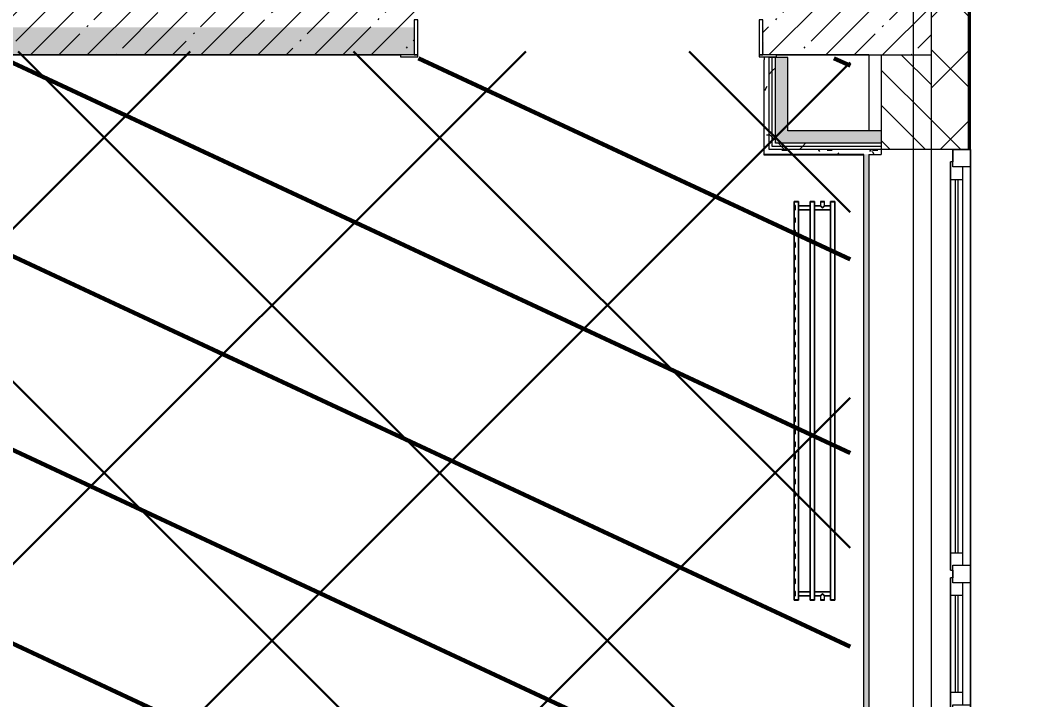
# Model space of a CAD drawing. Header units: millimetres. Extents: x -164500 to 426394, y -23753 to 102118.
# Drawn here: x 270194 to 274209, y 7792 to 10519 of the extents above; entities that cross this region are included whole.
import ezdxf
from ezdxf import colors
from ezdxf.entities.mleader import LeaderData, LeaderLine
from ezdxf.math import Vec2, Vec3

# ---------------------------------------------------------------- set-up
doc = ezdxf.new("R2010")
doc.units = ezdxf.units.MM
doc.linetypes.add('Осевая', pattern=[6350, 1270, -952.5, 3175, -952.5])
for name, color, linetype, lineweight in [('0) шлифовка', 5, 'Continuous', 60), ('5.2) Л-1 Линолеум', 100, 'Continuous', 30), ('9.1) Рулон', 30, 'Continuous', 30), ('A-FLOR', 7, 'Continuous', 9), ('A-GLAZ', 7, 'Continuous', 9), ('A-GLAZ-1', 7, 'Continuous', 5), ('A-WALL', 7, 'Continuous', 5), ('I-WALL', 7, 'Continuous', 5), ('Оси', 7, 'Continuous', 9), ('Оси-2', 7, 'Осевая', 9)]:
    doc.layers.add(name, color=color, linetype=linetype, lineweight=lineweight)
for name, color, linetype in [('2) защита вин плитк', 6, 'Continuous'), ('3.1) Наливной пол', 3, 'Continuous'), ('3.2.3) Нал-ой пол 4 вып', 3, 'Continuous')]:
    doc.layers.add(name, color=color, linetype=linetype)
doc.layers.add('A-AREA-PATT-2', color=7, linetype='Continuous', lineweight=5, true_color=0xcde0ef, transparency=1)
for name, color, linetype, lineweight, true_color in [('A-DOOR-FRAM-1', 7, 'Continuous', 5, 0xc0c0c0), ('A-WALL-1', 9, 'Continuous', 5, 0x808080), ('A-WALL-FNSH-1', 9, 'Continuous', 5, 0x808080), ('M-EQPM-1', 7, 'Continuous', 9, 0xb2b2b2)]:
    doc.layers.add(name, color=color, linetype=linetype, lineweight=lineweight, true_color=true_color)
doc.styles.add('СПДС', font='ГОСТ тип А.ttf', dxfattribs={"width": 0.9})
pattern_1 = [(0, (148772.123, -0.94), (243.84, 60.96), [20.117, -162.763, 20.117, -162.763, -975.36]), (0, (148772.123, -0.94), (243.84, 60.96), [-365.76, 20.117, -345.643, 20.117, -162.763, -426.72]), (0, (148772.123, -0.94), (243.84, 60.96), [-914.4, 20.117, -101.803, 20.117, -284.683]), (120, (148863.563, 29.54), (-174.71291, 180.691634), [20.117, -162.763, 20.117, -162.763, -975.36]), (120, (148863.563, 29.54), (-174.71291, 180.691634), [-365.76, 20.117, -345.643, 20.117, -162.763, -426.72]), (120, (148863.563, 29.54), (-174.71291, 180.691634), [-914.4, 20.117, -101.803, 20.117, -284.683]), (240, (148894.043, 151.46), (-69.12709, -241.651634), [20.117, -162.763, 20.117, -162.763, -975.36]), (240, (148894.043, 151.46), (-69.12709, -241.651634), [-365.76, 20.117, -345.643, 20.117, -162.763, -426.72]), (240, (148894.043, 151.46), (-69.12709, -241.651634), [-914.4, 20.117, -101.803, 20.117, -284.683])]
pattern_2 = [(45, (148772.12, -0.94), (-212.132, 212.132), []), (135, (148772.12, -0.94), (-212.132, -212.132), [])]
pattern_3 = [(45, (149298.1, 20823.3), (-1347.038, 1347.038), [])]

# ---------------------------------------------------------------- blocks, each defined once
blk = doc.blocks.new('radiator_prado_classic_z_tip_30_po exemplyaru - Classic Z Тип 30-300-V476-Объем проектирования 2 этажа')
at = {"layer": 'M-EQPM-1'}
for p, q in [((0, 228), (0, 210)), ((1600, 228), (0, 228)), ((0, 210), (0, 228)), ((0, 228), (12.5, 228)), ((0, 210), (1600, 210)), ((17.8, 210), (0, 210)), ((12.5, 228), (37.5, 228)), ((37.5, 228), (12.5, 228)), ((12.5, 228), (37.5, 228)), ((12.5, 228), (17.5, 223)), ((12.5, 228), (17.5, 223)), ((32.5, 223), (17.5, 223)), ((17.5, 223), (32.5, 223)), ((17.5, 210), (17.5, 164)), ((17.5, 210), (17.5, 164)), ((17.8, 210), (17.5, 210)), ((17.5, 210), (17.8, 210)), ((17.8, 210), (17.5, 210)), ((17.5, 210), (32.5, 210)), ((19.7, 210), (17.8, 210)), ((17.8, 210), (32.2, 210)), ((32.2, 210), (17.8, 210)), ((32.2, 210), (19.7, 210)), ((32.5, 210), (32.2, 210)), ((32.2, 210), (32.5, 210)), ((32.5, 210), (32.2, 210)), ((1567.8, 210), (32.2, 210)), ((32.5, 223), (37.5, 228)), ((37.5, 228), (32.5, 223)), ((32.5, 164), (32.5, 210)), ((32.5, 164), (32.5, 210)), ((37.5, 228), (62.5, 228)), ((62.5, 228), (87.5, 228)), ((87.5, 228), (62.5, 228)), ((62.5, 228), (87.5, 228)), ((62.5, 228), (67.5, 223)), ((62.5, 228), (67.5, 223)), ((82.5, 223), (67.5, 223)), ((67.5, 223), (82.5, 223)), ((82.5, 223), (87.5, 228)), ((87.5, 228), (82.5, 223)), ((87.5, 228), (112.5, 228)), ((112.5, 228), (137.5, 228)), ((137.5, 228), (112.5, 228)), ((112.5, 228), (137.5, 228)), ((112.5, 228), (117.5, 223)), ((112.5, 228), (117.5, 223)), ((132.5, 223), (117.5, 223)), ((117.5, 223), (132.5, 223)), ((132.5, 223), (137.5, 228)), ((137.5, 228), (132.5, 223)), ((137.5, 228), (162.5, 228)), ((162.5, 228), (187.5, 228)), ((187.5, 228), (162.5, 228)), ((162.5, 228), (187.5, 228)), ((162.5, 228), (167.5, 223)), ((162.5, 228), (167.5, 223)), ((182.5, 223), (167.5, 223)), ((167.5, 223), (182.5, 223)), ((182.5, 223), (187.5, 228)), ((187.5, 228), (182.5, 223)), ((187.5, 228), (212.5, 228)), ((212.5, 228), (237.5, 228)), ((237.5, 228), (212.5, 228)), ((212.5, 228), (237.5, 228)), ((212.5, 228), (217.5, 223)), ((212.5, 228), (217.5, 223)), ((232.5, 223), (217.5, 223)), ((217.5, 223), (232.5, 223)), ((232.5, 223), (237.5, 228)), ((237.5, 228), (232.5, 223)), ((237.5, 228), (262.5, 228)), ((262.5, 228), (287.5, 228)), ((287.5, 228), (262.5, 228)), ((262.5, 228), (287.5, 228)), ((262.5, 228), (267.5, 223)), ((262.5, 228), (267.5, 223)), ((282.5, 223), (267.5, 223)), ((267.5, 223), (282.5, 223)), ((282.5, 223), (287.5, 228)), ((287.5, 228), (282.5, 223)), ((287.5, 228), (312.5, 228)), ((312.5, 228), (337.5, 228)), ((337.5, 228), (312.5, 228)), ((312.5, 228), (337.5, 228)), ((312.5, 228), (317.5, 223)), ((312.5, 228), (317.5, 223)), ((332.5, 223), (317.5, 223)), ((317.5, 223), (332.5, 223)), ((332.5, 223), (337.5, 228)), ((337.5, 228), (332.5, 223)), ((337.5, 228), (362.5, 228)), ((362.5, 228), (387.5, 228)), ((387.5, 228), (362.5, 228)), ((362.5, 228), (387.5, 228)), ((362.5, 228), (367.5, 223)), ((362.5, 228), (367.5, 223)), ((382.5, 223), (367.5, 223)), ((367.5, 223), (382.5, 223)), ((382.5, 223), (387.5, 228)), ((387.5, 228), (382.5, 223)), ((387.5, 228), (412.5, 228)), ((412.5, 228), (437.5, 228)), ((437.5, 228), (412.5, 228)), ((412.5, 228), (437.5, 228)), ((412.5, 228), (417.5, 223)), ((412.5, 228), (417.5, 223)), ((432.5, 223), (417.5, 223)), ((417.5, 223), (432.5, 223)), ((432.5, 223), (437.5, 228)), ((437.5, 228), (432.5, 223)), ((437.5, 228), (462.5, 228)), ((462.5, 228), (487.5, 228)), ((487.5, 228), (462.5, 228)), ((462.5, 228), (487.5, 228)), ((462.5, 228), (467.5, 223)), ((462.5, 228), (467.5, 223)), ((482.5, 223), (467.5, 223)), ((467.5, 223), (482.5, 223)), ((482.5, 223), (487.5, 228)), ((487.5, 228), (482.5, 223)), ((487.5, 228), (512.5, 228)), ((512.5, 228), (537.5, 228)), ((537.5, 228), (512.5, 228)), ((512.5, 228), (537.5, 228)), ((512.5, 228), (517.5, 223)), ((512.5, 228), (517.5, 223)), ((532.5, 223), (517.5, 223)), ((517.5, 223), (532.5, 223)), ((532.5, 223), (537.5, 228)), ((537.5, 228), (532.5, 223)), ((537.5, 228), (562.5, 228)), ((562.5, 228), (587.5, 228)), ((587.5, 228), (562.5, 228)), ((562.5, 228), (587.5, 228)), ((562.5, 228), (567.5, 223)), ((562.5, 228), (567.5, 223)), ((582.5, 223), (567.5, 223)), ((567.5, 223), (582.5, 223)), ((582.5, 223), (587.5, 228)), ((587.5, 228), (582.5, 223)), ((587.5, 228), (612.5, 228)), ((612.5, 228), (637.5, 228)), ((637.5, 228), (612.5, 228)), ((612.5, 228), (637.5, 228)), ((612.5, 228), (617.5, 223)), ((612.5, 228), (617.5, 223)), ((632.5, 223), (617.5, 223)), ((617.5, 223), (632.5, 223)), ((632.5, 223), (637.5, 228)), ((637.5, 228), (632.5, 223)), ((637.5, 228), (662.5, 228)), ((662.5, 228), (687.5, 228)), ((687.5, 228), (662.5, 228)), ((662.5, 228), (687.5, 228)), ((662.5, 228), (667.5, 223)), ((662.5, 228), (667.5, 223)), ((682.5, 223), (667.5, 223)), ((667.5, 223), (682.5, 223)), ((682.5, 223), (687.5, 228)), ((687.5, 228), (682.5, 223)), ((687.5, 228), (712.5, 228)), ((712.5, 228), (737.5, 228)), ((737.5, 228), (712.5, 228)), ((712.5, 228), (737.5, 228)), ((712.5, 228), (717.5, 223)), ((712.5, 228), (717.5, 223)), ((732.5, 223), (717.5, 223)), ((717.5, 223), (732.5, 223)), ((732.5, 223), (737.5, 228)), ((737.5, 228), (732.5, 223)), ((737.5, 228), (762.5, 228)), ((762.5, 228), (787.5, 228)), ((787.5, 228), (762.5, 228)), ((762.5, 228), (787.5, 228)), ((762.5, 228), (767.5, 223)), ((762.5, 228), (767.5, 223)), ((782.5, 223), (767.5, 223)), ((767.5, 223), (782.5, 223)), ((782.5, 223), (787.5, 228)), ((787.5, 228), (782.5, 223)), ((787.5, 228), (812.5, 228)), ((812.5, 228), (837.5, 228)), ((837.5, 228), (812.5, 228)), ((812.5, 228), (837.5, 228)), ((812.5, 228), (817.5, 223)), ((812.5, 228), (817.5, 223)), ((832.5, 223), (817.5, 223)), ((817.5, 223), (832.5, 223)), ((832.5, 223), (837.5, 228)), ((837.5, 228), (832.5, 223)), ((837.5, 228), (862.5, 228)), ((862.5, 228), (887.5, 228)), ((887.5, 228), (862.5, 228)), ((862.5, 228), (887.5, 228)), ((862.5, 228), (867.5, 223)), ((862.5, 228), (867.5, 223)), ((882.5, 223), (867.5, 223)), ((867.5, 223), (882.5, 223)), ((882.5, 223), (887.5, 228)), ((887.5, 228), (882.5, 223)), ((887.5, 228), (912.5, 228)), ((912.5, 228), (937.5, 228)), ((937.5, 228), (912.5, 228)), ((912.5, 228), (937.5, 228)), ((912.5, 228), (917.5, 223)), ((912.5, 228), (917.5, 223)), ((932.5, 223), (917.5, 223)), ((917.5, 223), (932.5, 223)), ((932.5, 223), (937.5, 228)), ((937.5, 228), (932.5, 223)), ((937.5, 228), (962.5, 228)), ((962.5, 228), (987.5, 228)), ((987.5, 228), (962.5, 228)), ((962.5, 228), (987.5, 228)), ((962.5, 228), (967.5, 223)), ((962.5, 228), (967.5, 223)), ((982.5, 223), (967.5, 223)), ((967.5, 223), (982.5, 223)), ((982.5, 223), (987.5, 228)), ((987.5, 228), (982.5, 223)), ((987.5, 228), (1012.5, 228)), ((1012.5, 228), (1037.5, 228)), ((1037.5, 228), (1012.5, 228)), ((1012.5, 228), (1037.5, 228)), ((1012.5, 228), (1017.5, 223)), ((1012.5, 228), (1017.5, 223)), ((1032.5, 223), (1017.5, 223)), ((1017.5, 223), (1032.5, 223)), ((1032.5, 223), (1037.5, 228)), ((1037.5, 228), (1032.5, 223)), ((1037.5, 228), (1062.5, 228)), ((1062.5, 228), (1087.5, 228)), ((1087.5, 228), (1062.5, 228)), ((1062.5, 228), (1087.5, 228)), ((1062.5, 228), (1067.5, 223)), ((1062.5, 228), (1067.5, 223)), ((1082.5, 223), (1067.5, 223)), ((1067.5, 223), (1082.5, 223)), ((1082.5, 223), (1087.5, 228)), ((1087.5, 228), (1082.5, 223)), ((1087.5, 228), (1112.5, 228)), ((1112.5, 228), (1137.5, 228)), ((1137.5, 228), (1112.5, 228)), ((1112.5, 228), (1137.5, 228)), ((1112.5, 228), (1117.5, 223)), ((1112.5, 228), (1117.5, 223)), ((1132.5, 223), (1117.5, 223)), ((1117.5, 223), (1132.5, 223)), ((1132.5, 223), (1137.5, 228)), ((1137.5, 228), (1132.5, 223)), ((1137.5, 228), (1162.5, 228)), ((1162.5, 228), (1187.5, 228)), ((1187.5, 228), (1162.5, 228)), ((1162.5, 228), (1187.5, 228)), ((1162.5, 228), (1167.5, 223)), ((1162.5, 228), (1167.5, 223)), ((1182.5, 223), (1167.5, 223)), ((1167.5, 223), (1182.5, 223)), ((1182.5, 223), (1187.5, 228)), ((1187.5, 228), (1182.5, 223)), ((1187.5, 228), (1212.5, 228)), ((1212.5, 228), (1237.5, 228)), ((1237.5, 228), (1212.5, 228)), ((1212.5, 228), (1237.5, 228)), ((1212.5, 228), (1217.5, 223)), ((1212.5, 228), (1217.5, 223)), ((1232.5, 223), (1217.5, 223)), ((1217.5, 223), (1232.5, 223)), ((1232.5, 223), (1237.5, 228)), ((1237.5, 228), (1232.5, 223)), ((1237.5, 228), (1262.5, 228)), ((1262.5, 228), (1287.5, 228)), ((1287.5, 228), (1262.5, 228)), ((1262.5, 228), (1287.5, 228)), ((1262.5, 228), (1267.5, 223)), ((1262.5, 228), (1267.5, 223)), ((1282.5, 223), (1267.5, 223)), ((1267.5, 223), (1282.5, 223)), ((1282.5, 223), (1287.5, 228)), ((1287.5, 228), (1282.5, 223)), ((1287.5, 228), (1312.5, 228)), ((1312.5, 228), (1337.5, 228)), ((1337.5, 228), (1312.5, 228)), ((1312.5, 228), (1337.5, 228)), ((1312.5, 228), (1317.5, 223)), ((1312.5, 228), (1317.5, 223)), ((1332.5, 223), (1317.5, 223)), ((1317.5, 223), (1332.5, 223)), ((1332.5, 223), (1337.5, 228)), ((1337.5, 228), (1332.5, 223)), ((1337.5, 228), (1362.5, 228)), ((1362.5, 228), (1387.5, 228)), ((1387.5, 228), (1362.5, 228)), ((1362.5, 228), (1387.5, 228)), ((1362.5, 228), (1367.5, 223)), ((1362.5, 228), (1367.5, 223)), ((1382.5, 223), (1367.5, 223)), ((1367.5, 223), (1382.5, 223)), ((1382.5, 223), (1387.5, 228)), ((1387.5, 228), (1382.5, 223)), ((1387.5, 228), (1412.5, 228)), ((1412.5, 228), (1437.5, 228)), ((1437.5, 228), (1412.5, 228)), ((1412.5, 228), (1437.5, 228)), ((1412.5, 228), (1417.5, 223)), ((1412.5, 228), (1417.5, 223)), ((1432.5, 223), (1417.5, 223)), ((1417.5, 223), (1432.5, 223)), ((1432.5, 223), (1437.5, 228)), ((1437.5, 228), (1432.5, 223)), ((1437.5, 228), (1462.5, 228)), ((1462.5, 228), (1487.5, 228)), ((1487.5, 228), (1462.5, 228)), ((1462.5, 228), (1487.5, 228)), ((1462.5, 228), (1467.5, 223)), ((1462.5, 228), (1467.5, 223)), ((1482.5, 223), (1467.5, 223)), ((1467.5, 223), (1482.5, 223)), ((1482.5, 223), (1487.5, 228)), ((1487.5, 228), (1482.5, 223)), ((1487.5, 228), (1512.5, 228)), ((1512.5, 228), (1537.5, 228)), ((1537.5, 228), (1512.5, 228)), ((1512.5, 228), (1537.5, 228)), ((1512.5, 228), (1517.5, 223)), ((1512.5, 228), (1517.5, 223)), ((1532.5, 223), (1517.5, 223)), ((1517.5, 223), (1532.5, 223)), ((1532.5, 223), (1537.5, 228)), ((1537.5, 228), (1532.5, 223)), ((1537.5, 228), (1562.5, 228)), ((1562.5, 228), (1587.5, 228)), ((1587.5, 228), (1562.5, 228)), ((1562.5, 228), (1587.5, 228)), ((1562.5, 228), (1567.5, 223)), ((1562.5, 228), (1567.5, 223)), ((1582.5, 223), (1567.5, 223)), ((1567.5, 223), (1582.5, 223)), ((1567.5, 210), (1567.5, 164)), ((1567.5, 210), (1567.5, 164)), ((1567.8, 210), (1567.5, 210)), ((1567.5, 210), (1582.5, 210)), ((1567.8, 210), (1567.5, 210)), ((1567.5, 210), (1567.8, 210)), ((1582.2, 210), (1567.8, 210)), ((1582.2, 210), (1567.8, 210)), ((1567.8, 210), (1582.2, 210)), ((1582.5, 210), (1582.2, 210)), ((1582.5, 210), (1582.2, 210)), ((1582.2, 210), (1582.5, 210)), ((1600, 210), (1582.2, 210)), ((1582.5, 223), (1587.5, 228)), ((1587.5, 228), (1582.5, 223)), ((1582.5, 164), (1582.5, 210)), ((1582.5, 164), (1582.5, 210)), ((1587.5, 228), (1600, 228)), ((1600, 210), (1600, 228)), ((1600, 228), (1600, 210)), ((1600, 164), (0, 164)), ((0, 164), (0, 146)), ((0, 146), (0, 164)), ((0, 164), (17.8, 164)), ((17.8, 164), (17.5, 164)), ((17.5, 164), (17.8, 164)), ((17.8, 164), (17.5, 164)), ((17.5, 164), (32.5, 164)), ((18.5, 164), (17.8, 164)), ((17.8, 164), (32.2, 164)), ((32.2, 164), (17.8, 164)), ((21.2, 164), (18.5, 164)), ((32.2, 164), (21.2, 164)), ((32.5, 164), (32.2, 164)), ((32.2, 164), (32.5, 164)), ((32.5, 164), (32.2, 164)), ((32.2, 164), (1567.8, 164)), ((1567.8, 164), (1567.5, 164)), ((1567.5, 164), (1582.5, 164)), ((1567.8, 164), (1567.5, 164)), ((1567.5, 164), (1567.8, 164)), ((1582.2, 164), (1567.8, 164)), ((1582.2, 164), (1567.8, 164)), ((1567.8, 164), (1568.5, 164)), ((1568.5, 164), (1569.7, 164)), ((1569.7, 164), (1571.2, 164)), ((1571.2, 164), (1573.1, 164)), ((1573.1, 164), (1575, 164)), ((1575, 164), (1576.9, 164)), ((1576.9, 164), (1578.7, 164)), ((1578.7, 164), (1580.3, 164)), ((1580.3, 164), (1582.2, 164)), ((1582.5, 164), (1582.2, 164)), ((1582.5, 164), (1582.2, 164)), ((1582.2, 164), (1582.5, 164)), ((1582.2, 164), (1600, 164)), ((1600, 146), (1600, 164)), ((1600, 164), (1600, 146)), ((0, 146), (1600, 146)), ((18.5, 146), (0, 146)), ((17.5, 121.5), (0, 121.5)), ((17.5, 121.5), (0, 121.5)), ((0, 121.5), (0, 120.5)), ((0, 106.5), (0, 121.5)), ((0, 120.5), (0, 107.5)), ((0, 120.5), (0, 119.3)), ((0, 114), (0, 120.5)), ((0, 120.5), (0, 120.5)), ((17.5, 146), (17.5, 121.5)), ((17.5, 146), (17.5, 121.5)), ((17.5, 146), (18.5, 146)), ((18.5, 146), (17.5, 146)), ((17.5, 146), (18.5, 146)), ((32.5, 146), (17.5, 146)), ((18.5, 146), (32.2, 146)), ((32.2, 146), (18.5, 146)), ((18.5, 146), (32.2, 146)), ((32.2, 146), (32.5, 146)), ((32.5, 146), (32.2, 146)), ((32.2, 146), (32.5, 146)), ((1567.8, 146), (32.2, 146)), ((32.5, 82), (32.5, 146)), ((32.5, 82), (32.5, 146)), ((1567.5, 146), (1567.5, 82)), ((1567.5, 146), (1567.5, 82)), ((1567.5, 146), (1567.8, 146)), ((1582.5, 146), (1567.5, 146)), ((1567.5, 146), (1567.8, 146)), ((1567.8, 146), (1567.5, 146)), ((1567.8, 146), (1581.5, 146)), ((1567.8, 146), (1568.5, 146)), ((1568.5, 146), (1567.8, 146)), ((1568.5, 146), (1573.1, 146)), ((1569.7, 146), (1568.5, 146)), ((1571.2, 146), (1569.7, 146)), ((1573.1, 146), (1571.2, 146)), ((1573.1, 146), (1578.7, 146)), ((1575, 146), (1573.1, 146)), ((1576.9, 146), (1575, 146)), ((1578.7, 146), (1576.9, 146)), ((1578.7, 146), (1581.5, 146)), ((1580.3, 146), (1578.7, 146)), ((1581.5, 146), (1580.3, 146)), ((1581.5, 146), (1582.5, 146)), ((1581.5, 146), (1582.5, 146)), ((1582.5, 146), (1581.5, 146)), ((1600, 146), (1581.5, 146)), ((1582.5, 121.5), (1582.5, 146)), ((1582.5, 121.5), (1582.5, 146)), ((1600, 121.5), (1582.5, 121.5)), ((1600, 121.5), (1582.5, 121.5)), ((1600, 121.5), (1600, 106.5)), ((1600, 120.5), (1600, 121.5)), ((1600, 121.5), (1600, 120.5)), ((1600, 120.5), (1600, 121.5)), ((1600, 107.5), (1600, 120.5)), ((1600, 120.5), (1600, 107.5)), ((1600, 107.5), (1600, 120.5)), ((0, 119.3), (0, 117.8)), ((0, 117.8), (0, 114)), ((0, 114), (0, 112.1)), ((0, 107.5), (0, 114)), ((0, 112.1), (0, 110.3)), ((0, 110.3), (0, 108.7)), ((0, 108.7), (0, 107.5)), ((0, 107.5), (0, 106.5)), ((0, 107.5), (0, 107.5)), ((0, 106.5), (17.5, 106.5)), ((0, 106.5), (17.5, 106.5)), ((1600, 82), (0, 82)), ((0, 82), (0, 64)), ((0, 64), (0, 82)), ((0, 82), (18.5, 82)), ((17.5, 106.5), (17.5, 82)), ((17.5, 106.5), (17.5, 82)), ((18.5, 82), (17.5, 82)), ((17.5, 82), (18.5, 82)), ((18.5, 82), (17.5, 82)), ((17.5, 82), (32.5, 82)), ((32.2, 82), (18.5, 82)), ((18.5, 82), (32.2, 82)), ((32.2, 82), (18.5, 82)), ((32.5, 82), (32.2, 82)), ((32.2, 82), (32.5, 82)), ((32.5, 82), (32.2, 82)), ((32.2, 82), (1567.8, 82)), ((1567.8, 82), (1567.5, 82)), ((1567.5, 82), (1582.5, 82)), ((1567.8, 82), (1567.5, 82)), ((1567.5, 82), (1567.8, 82)), ((1581.5, 82), (1567.8, 82)), ((1568.5, 82), (1567.8, 82)), ((1567.8, 82), (1568.5, 82)), ((1581.5, 82), (1568.5, 82)), ((1568.5, 82), (1569.7, 82)), ((1569.7, 82), (1571.2, 82)), ((1571.2, 82), (1573.1, 82)), ((1573.1, 82), (1575, 82)), ((1575, 82), (1576.9, 82)), ((1576.9, 82), (1578.7, 82)), ((1578.7, 82), (1580.3, 82)), ((1580.3, 82), (1581.5, 82)), ((1582.5, 82), (1581.5, 82)), ((1582.5, 82), (1581.5, 82)), ((1581.5, 82), (1582.5, 82)), ((1581.5, 82), (1600, 82)), ((1582.5, 82), (1582.5, 106.5)), ((1582.5, 106.5), (1600, 106.5)), ((1582.5, 82), (1582.5, 106.5)), ((1582.5, 106.5), (1600, 106.5)), ((1600, 106.5), (1600, 107.5)), ((1600, 107.5), (1600, 106.5)), ((1600, 106.5), (1600, 107.5)), ((1600, 64), (1600, 82)), ((1600, 82), (1600, 64)), ((1600, 64), (0, 64)), ((0, 64), (1600, 64))]:
    blk.add_line(p, q, dxfattribs=at)
for points, knots in [([(18.5, 120.5), (18.4, 120.6), (18.3, 120.7), (18.1, 120.9), (17.9, 121.1), (17.8, 121.2), (17.7, 121.3), (17.5, 121.5), (17.5, 121.5), (17.5, 121.5)], [0.7142857, 0.7142857, 0.7142857, 0.7142857, 0.75, 0.7857143, 0.8214286, 0.8571429, 0.8928571, 0.9285714, 1, 1, 1, 1]), ([(17.5, 121.5), (17.5, 121.5), (17.5, 121.5), (17.7, 121.3), (17.8, 121.2), (17.9, 121.1), (18.1, 120.9), (18.3, 120.7), (18.4, 120.6), (18.5, 120.5)], [0, 0, 0, 0, 0.0714286, 0.1071429, 0.1428571, 0.1785714, 0.2142857, 0.25, 0.2857143, 0.2857143, 0.2857143, 0.2857143]), ([(17.5, 121.5), (17.5, 121.5), (17.5, 121.5), (17.7, 121.3), (17.8, 121.2), (17.9, 121.1), (18.1, 120.9), (18.3, 120.7), (18.4, 120.6), (18.5, 120.5)], [0, 0, 0, 0, 0.0714286, 0.1071429, 0.1428571, 0.1785714, 0.2142857, 0.25, 0.2857143, 0.2857143, 0.2857143, 0.2857143]), ([(25, 114), (24.5, 114.5), (23.6, 115.4), (22.4, 116.6), (21.6, 117.4), (21.1, 117.9), (20.8, 118.2), (20.5, 118.5), (20.2, 118.8), (19.8, 119.1), (19.6, 119.4), (19.3, 119.7), (19, 120), (18.7, 120.3), (18.5, 120.5), (18.3, 120.7), (18.1, 120.9), (17.9, 121.1), (17.8, 121.2), (17.7, 121.3), (17.5, 121.5), (17.5, 121.5), (17.5, 121.5)], [0, 0, 0, 0, 0.142857, 0.285714, 0.357143, 0.392857, 0.428571, 0.464286, 0.5, 0.535714, 0.571429, 0.607143, 0.642857, 0.678571, 0.714286, 0.75, 0.785714, 0.821429, 0.857143, 0.892857, 0.928571, 1, 1, 1, 1]), ([(1575, 114), (1575.5, 114.5), (1576.4, 115.4), (1577.6, 116.6), (1578.4, 117.4), (1578.9, 117.9), (1579.2, 118.2), (1579.5, 118.5), (1579.8, 118.8), (1580.1, 119.2), (1580.4, 119.4), (1580.7, 119.7), (1581, 120), (1581.3, 120.3), (1581.5, 120.5), (1581.7, 120.7), (1581.9, 120.9), (1582.1, 121.1), (1582.2, 121.2), (1582.3, 121.3), (1582.5, 121.5), (1582.5, 121.5), (1582.5, 121.5)], [0, 0, 0, 0, 0.142857, 0.285714, 0.357143, 0.392857, 0.428571, 0.464286, 0.5, 0.535714, 0.571429, 0.607143, 0.642857, 0.678571, 0.714286, 0.75, 0.785714, 0.821429, 0.857143, 0.892857, 0.928571, 1, 1, 1, 1]), ([(1582.5, 121.5), (1582.5, 121.5), (1582.5, 121.5), (1582.3, 121.3), (1582.2, 121.2), (1582.1, 121.1), (1581.9, 120.9), (1581.7, 120.7), (1581.6, 120.6), (1581.5, 120.5)], [0, 0, 0, 0, 0.0714286, 0.1071429, 0.1428571, 0.1785714, 0.2142857, 0.25, 0.2857143, 0.2857143, 0.2857143, 0.2857143]), ([(1582.5, 121.5), (1582.5, 121.5), (1582.5, 121.5), (1582.3, 121.3), (1582.2, 121.2), (1582.1, 121.1), (1581.9, 120.9), (1581.7, 120.7), (1581.6, 120.6), (1581.5, 120.5)], [0, 0, 0, 0, 0.0714286, 0.1071429, 0.1428571, 0.1785714, 0.2142857, 0.25, 0.2857143, 0.2857143, 0.2857143, 0.2857143]), ([(1581.5, 120.5), (1581.6, 120.6), (1581.7, 120.7), (1581.9, 120.9), (1582.1, 121.1), (1582.2, 121.2), (1582.3, 121.3), (1582.5, 121.5), (1582.5, 121.5), (1582.5, 121.5)], [0.7142857, 0.7142857, 0.7142857, 0.7142857, 0.75, 0.7857143, 0.8214286, 0.8571429, 0.8928571, 0.9285714, 1, 1, 1, 1]), ([(17.5, 106.5), (17.5, 106.5), (17.5, 106.5), (17.7, 106.7), (17.8, 106.8), (17.9, 106.9), (18.1, 107.1), (18.3, 107.3), (18.5, 107.5), (18.7, 107.7), (19, 108), (19.3, 108.3), (19.6, 108.6), (19.8, 108.9), (20.3, 109.3), (20.7, 109.7), (21.1, 110.1), (21.6, 110.6), (22.4, 111.4), (23.6, 112.6), (24.5, 113.5), (25, 114)], [0, 0, 0, 0, 0.071429, 0.107143, 0.142857, 0.178571, 0.214286, 0.25, 0.285714, 0.321429, 0.357143, 0.392857, 0.428571, 0.464286, 0.5, 0.571429, 0.607143, 0.642857, 0.714286, 0.857143, 1, 1, 1, 1]), ([(17.5, 106.5), (17.5, 106.5), (17.5, 106.5), (17.7, 106.7), (17.8, 106.8), (17.9, 106.9), (18.1, 107.1), (18.3, 107.3), (18.4, 107.4), (18.5, 107.5)], [0, 0, 0, 0, 0.0714286, 0.1071429, 0.1428571, 0.1785714, 0.2142857, 0.25, 0.2857143, 0.2857143, 0.2857143, 0.2857143]), ([(18.5, 107.5), (18.4, 107.4), (18.3, 107.3), (18.1, 107.1), (17.9, 106.9), (17.8, 106.8), (17.7, 106.7), (17.5, 106.5), (17.5, 106.5), (17.5, 106.5)], [0.7142857, 0.7142857, 0.7142857, 0.7142857, 0.75, 0.7857143, 0.8214286, 0.8571429, 0.8928571, 0.9285714, 1, 1, 1, 1]), ([(18.5, 107.5), (18.4, 107.4), (18.3, 107.3), (18.1, 107.1), (17.9, 106.9), (17.8, 106.8), (17.7, 106.7), (17.5, 106.5), (17.5, 106.5), (17.5, 106.5)], [0.7142857, 0.7142857, 0.7142857, 0.7142857, 0.75, 0.7857143, 0.8214286, 0.8571429, 0.8928571, 0.9285714, 1, 1, 1, 1]), ([(22.1, 116.9), (21.9, 117.1), (21.6, 117.4), (21.1, 117.9), (20.8, 118.2), (20.5, 118.5), (20.2, 118.8), (19.9, 119.2), (19.7, 119.3), (19.6, 119.4)], [0.2857143, 0.2857143, 0.2857143, 0.2857143, 0.3571429, 0.3928571, 0.4285714, 0.4642857, 0.5, 0.5357143, 0.5714286, 0.5714286, 0.5714286, 0.5714286]), ([(19.6, 119.4), (19.7, 119.3), (19.9, 119.2), (20.3, 118.7), (20.7, 118.3), (21.1, 117.9), (21.6, 117.4), (21.9, 117.1), (22.1, 116.9)], [0.4285714, 0.4285714, 0.4285714, 0.4285714, 0.4642857, 0.5, 0.5714286, 0.6071429, 0.6428571, 0.7142857, 0.7142857, 0.7142857, 0.7142857]), ([(19.6, 119.4), (19.7, 119.3), (19.8, 119.1), (20.3, 118.7), (20.7, 118.3), (21.1, 117.9), (21.6, 117.4), (21.9, 117.1), (22.1, 116.9)], [0.4285714, 0.4285714, 0.4285714, 0.4285714, 0.4642857, 0.5, 0.5714286, 0.6071429, 0.6428571, 0.7142857, 0.7142857, 0.7142857, 0.7142857]), ([(19.6, 108.6), (19.7, 108.7), (19.9, 108.8), (20.3, 109.3), (20.7, 109.7), (21.1, 110.1), (21.6, 110.6), (21.9, 110.9), (22.1, 111.1)], [0.4285714, 0.4285714, 0.4285714, 0.4285714, 0.4642857, 0.5, 0.5714286, 0.6071429, 0.6428571, 0.7142857, 0.7142857, 0.7142857, 0.7142857]), ([(22.1, 111.1), (21.9, 110.9), (21.6, 110.6), (21.1, 110.1), (20.8, 109.8), (20.5, 109.5), (20.2, 109.2), (19.9, 108.8), (19.7, 108.7), (19.6, 108.6)], [0.2857143, 0.2857143, 0.2857143, 0.2857143, 0.3571429, 0.3928571, 0.4285714, 0.4642857, 0.5, 0.5357143, 0.5714286, 0.5714286, 0.5714286, 0.5714286]), ([(22.1, 111.1), (21.9, 110.9), (21.6, 110.6), (21.1, 110.1), (20.8, 109.8), (20.5, 109.5), (20.2, 109.2), (19.8, 108.9), (19.7, 108.7), (19.6, 108.6)], [0.2857143, 0.2857143, 0.2857143, 0.2857143, 0.3571429, 0.3928571, 0.4285714, 0.4642857, 0.5, 0.5357143, 0.5714286, 0.5714286, 0.5714286, 0.5714286]), ([(1582.5, 106.5), (1582.5, 106.5), (1582.5, 106.5), (1582.3, 106.7), (1582.2, 106.8), (1582.1, 106.9), (1581.9, 107.1), (1581.7, 107.3), (1581.5, 107.5), (1581.3, 107.7), (1581, 108), (1580.7, 108.3), (1580.4, 108.6), (1580.1, 108.8), (1579.7, 109.3), (1579.3, 109.7), (1578.9, 110.1), (1578.4, 110.6), (1577.6, 111.4), (1576.4, 112.6), (1575.5, 113.5), (1575, 114)], [0, 0, 0, 0, 0.071429, 0.107143, 0.142857, 0.178571, 0.214286, 0.25, 0.285714, 0.321429, 0.357143, 0.392857, 0.428571, 0.464286, 0.5, 0.571429, 0.607143, 0.642857, 0.714286, 0.857143, 1, 1, 1, 1]), ([(1580.4, 119.4), (1580.3, 119.3), (1580.1, 119.2), (1579.7, 118.7), (1579.3, 118.3), (1578.9, 117.9), (1578.4, 117.4), (1578.1, 117.1), (1577.9, 116.9)], [0.4285714, 0.4285714, 0.4285714, 0.4285714, 0.4642857, 0.5, 0.5714286, 0.6071429, 0.6428571, 0.7142857, 0.7142857, 0.7142857, 0.7142857]), ([(1580.4, 119.4), (1580.3, 119.3), (1580.1, 119.2), (1579.7, 118.7), (1579.3, 118.3), (1578.9, 117.9), (1578.4, 117.4), (1578.1, 117.1), (1577.9, 116.9)], [0.4285714, 0.4285714, 0.4285714, 0.4285714, 0.4642857, 0.5, 0.5714286, 0.6071429, 0.6428571, 0.7142857, 0.7142857, 0.7142857, 0.7142857]), ([(1577.9, 116.9), (1578.1, 117.1), (1578.4, 117.4), (1578.9, 117.9), (1579.1, 118.1), (1579.2, 118.2)], [0.2857143, 0.2857143, 0.2857143, 0.2857143, 0.3571429, 0.3928571, 0.4285714, 0.4285714, 0.4285714, 0.4285714]), ([(1577.9, 111.1), (1578.1, 110.9), (1578.4, 110.6), (1578.9, 110.1), (1579.2, 109.8), (1579.5, 109.5), (1579.8, 109.2), (1580.1, 108.8), (1580.3, 108.7), (1580.4, 108.6)], [0.2857143, 0.2857143, 0.2857143, 0.2857143, 0.3571429, 0.3928571, 0.4285714, 0.4642857, 0.5, 0.5357143, 0.5714286, 0.5714286, 0.5714286, 0.5714286]), ([(1577.9, 111.1), (1578.1, 110.9), (1578.4, 110.6), (1578.9, 110.1), (1579.2, 109.8), (1579.5, 109.5), (1579.8, 109.2), (1580.1, 108.8), (1580.3, 108.7), (1580.4, 108.6)], [0.2857143, 0.2857143, 0.2857143, 0.2857143, 0.3571429, 0.3928571, 0.4285714, 0.4642857, 0.5, 0.5357143, 0.5714286, 0.5714286, 0.5714286, 0.5714286]), ([(1579.2, 109.8), (1579.1, 109.9), (1578.9, 110.1), (1578.4, 110.6), (1578.1, 110.9), (1577.9, 111.1)], [0.5714286, 0.5714286, 0.5714286, 0.5714286, 0.6071429, 0.6428571, 0.7142857, 0.7142857, 0.7142857, 0.7142857]), ([(1580.4, 108.6), (1580.3, 108.7), (1580.1, 108.8), (1579.7, 109.3), (1579.4, 109.6), (1579.2, 109.8)], [0.4285714, 0.4285714, 0.4285714, 0.4285714, 0.4642857, 0.5, 0.5714286, 0.5714286, 0.5714286, 0.5714286]), ([(1581.5, 107.5), (1581.6, 107.4), (1581.7, 107.3), (1581.9, 107.1), (1582.1, 106.9), (1582.2, 106.8), (1582.3, 106.7), (1582.5, 106.5), (1582.5, 106.5), (1582.5, 106.5)], [0.7142857, 0.7142857, 0.7142857, 0.7142857, 0.75, 0.7857143, 0.8214286, 0.8571429, 0.8928571, 0.9285714, 1, 1, 1, 1]), ([(1581.5, 107.5), (1581.6, 107.4), (1581.7, 107.3), (1581.9, 107.1), (1582.1, 106.9), (1582.2, 106.8), (1582.3, 106.7), (1582.5, 106.5), (1582.5, 106.5), (1582.5, 106.5)], [0.7142857, 0.7142857, 0.7142857, 0.7142857, 0.75, 0.7857143, 0.8214286, 0.8571429, 0.8928571, 0.9285714, 1, 1, 1, 1]), ([(1582.5, 106.5), (1582.5, 106.5), (1582.5, 106.5), (1582.3, 106.7), (1582.2, 106.8), (1582.1, 106.9), (1581.9, 107.1), (1581.7, 107.3), (1581.6, 107.4), (1581.5, 107.5)], [0, 0, 0, 0, 0.0714286, 0.1071429, 0.1428571, 0.1785714, 0.2142857, 0.25, 0.2857143, 0.2857143, 0.2857143, 0.2857143])]:
    blk.add_open_spline(points, degree=3, knots=knots, dxfattribs=at)
for points in [[(19.6, 119.4), (19.5, 119.5), (19.3, 119.7), (19, 120), (18.7, 120.3), (18.6, 120.4), (18.5, 120.5)], [(18.5, 120.5), (18.6, 120.4), (18.7, 120.3), (19, 120), (19.3, 119.7), (19.5, 119.5), (19.6, 119.4)], [(18.5, 120.5), (18.6, 120.4), (18.7, 120.3), (19, 120), (19.3, 119.7), (19.5, 119.5), (19.6, 119.4)], [(1581.5, 120.5), (1581.4, 120.4), (1581.3, 120.3), (1581, 120), (1580.7, 119.7), (1580.5, 119.5), (1580.4, 119.4)], [(1581.5, 120.5), (1581.4, 120.4), (1581.3, 120.3), (1581, 120), (1580.7, 119.7), (1580.5, 119.5), (1580.4, 119.4)], [(1580.4, 119.4), (1580.5, 119.5), (1580.7, 119.7), (1581, 120), (1581.3, 120.3), (1581.4, 120.4), (1581.5, 120.5)], [(18.5, 107.5), (18.6, 107.6), (18.7, 107.7), (19, 108), (19.3, 108.3), (19.5, 108.5), (19.6, 108.6)], [(19.6, 108.6), (19.5, 108.5), (19.3, 108.3), (19, 108), (18.7, 107.7), (18.6, 107.6), (18.5, 107.5)], [(19.6, 108.6), (19.5, 108.5), (19.3, 108.3), (19, 108), (18.7, 107.7), (18.6, 107.6), (18.5, 107.5)], [(25, 114), (24.5, 114.5), (23.6, 115.4), (22.6, 116.4), (22.1, 116.9)], [(22.1, 116.9), (22.6, 116.4), (23.6, 115.4), (24.5, 114.5), (25, 114)], [(22.1, 116.9), (22.6, 116.4), (23.6, 115.4), (24.5, 114.5), (25, 114)], [(22.1, 111.1), (22.6, 111.6), (23.6, 112.6), (24.5, 113.5), (25, 114)], [(25, 114), (24.5, 113.5), (23.6, 112.6), (22.6, 111.6), (22.1, 111.1)], [(25, 114), (24.5, 113.5), (23.6, 112.6), (22.6, 111.6), (22.1, 111.1)], [(1577.9, 116.9), (1577.4, 116.4), (1576.4, 115.4), (1575.5, 114.5), (1575, 114)], [(1575, 114), (1575.5, 114.5), (1576.4, 115.4), (1577.4, 116.4), (1577.9, 116.9)], [(1576.4, 115.4), (1576, 115), (1575.5, 114.5), (1575, 114)], [(1575, 114), (1575.5, 113.5), (1576.4, 112.6), (1577.4, 111.6), (1577.9, 111.1)], [(1575, 114), (1575.5, 113.5), (1576.4, 112.6), (1577.4, 111.6), (1577.9, 111.1)], [(1577.9, 111.1), (1577.4, 111.6), (1576.4, 112.6), (1575.5, 113.5), (1575, 114)], [(1577.9, 116.9), (1577.4, 116.4), (1576.9, 115.9), (1576.4, 115.4)], [(1579.2, 118.2), (1579.3, 118.3), (1579.5, 118.5), (1579.8, 118.8), (1580.1, 119.2), (1580.3, 119.3), (1580.4, 119.4)], [(1580.4, 108.6), (1580.5, 108.5), (1580.7, 108.3), (1581, 108), (1581.3, 107.7), (1581.4, 107.6), (1581.5, 107.5)], [(1580.4, 108.6), (1580.5, 108.5), (1580.7, 108.3), (1581, 108), (1581.3, 107.7), (1581.4, 107.6), (1581.5, 107.5)], [(1581.5, 107.5), (1581.4, 107.6), (1581.3, 107.7), (1581, 108), (1580.7, 108.3), (1580.5, 108.5), (1580.4, 108.6)]]:
    blk.add_open_spline(points, degree=3, dxfattribs=at)
blk = doc.blocks.new('120_Окно_СКБ_2Ст_Фрамуга сверху - 120_Окно_СКБ_2Ст_2300х2500_h_ ДОО-22877051-Объем проектирования 2 этажа')
at = {"layer": 'A-GLAZ'}
for p, q in [((-1150, 13), (-1150, 83)), ((-1150, 83), (-1080, 83)), ((-1080, 83), (-1080, 13)), ((520, 13), (520, 83)), ((520, 83), (590, 83)), ((590, 83), (590, 13)), ((1080, 13), (1080, 83)), ((1080, 83), (1150, 83)), ((1150, 83), (1150, 13)), ((520, 53), (-1080, 53)), ((-1080, 53), (-1080, 13)), ((-1030, 3), (-1030, 53)), ((470, 3), (470, 53)), ((520, 13), (520, 53)), ((1080, 53), (590, 53)), ((590, 53), (590, 13)), ((640, 3), (640, 53)), ((1030, 3), (1030, 53)), ((1080, 13), (1080, 53)), ((-1080, 13), (-1150, 13)), ((-1080, 13), (-1100, 13)), ((-1100, 13), (-1100, 3)), ((-1100, 3), (540, 3)), ((540, 3), (-1100, 3)), ((590, 13), (520, 13)), ((540, 13), (520, 13)), ((540, 3), (540, 13)), ((590, 13), (570, 13)), ((570, 13), (570, 3)), ((570, 3), (1100, 3)), ((1100, 3), (570, 3)), ((1150, 13), (1080, 13)), ((1100, 13), (1080, 13)), ((1100, 3), (1100, 13))]:
    blk.add_line(p, q, dxfattribs=at)
at = {"layer": 'A-GLAZ-1'}
for p, q in [((1150, 83), (-1150, 83)), ((-1080, 83), (1080, 83)), ((-1150, 13), (-1100, 13)), ((-1030, 33), (470, 33)), ((470, 23), (-1030, 23)), ((540, 13), (570, 13)), ((540, 13), (570, 13)), ((640, 33), (1030, 33)), ((1030, 23), (640, 23)), ((1100, 13), (1150, 13))]:
    blk.add_line(p, q, dxfattribs=at)

msp = doc.modelspace()

# ---------------------------------------------------------------- hatches: boundary and pattern name
at = {"layer": '0) шлифовка', "true_color": 0x2776bb}
h = msp.add_hatch(dxfattribs=at)
h.set_pattern_fill('ANSI31', color=152, scale=222, angle=110)
h.set_pattern_definition([(155, (149298.1, 20823.34), (-297.8825, -638.811), [])])
h.paths.add_polyline_path([(273527.043, 10366.236), (268210.93, 10366.236), (268210.93, 166.958), (273527.043, 166.958)])
at = {"layer": '2) защита вин плитк'}
h = msp.add_hatch(dxfattribs=at)
h.set_pattern_fill('ANSI31', color=256, scale=600)
h.set_pattern_definition(pattern_3)
h.paths.add_polyline_path([(273527.043, 10366.236), (268210.93, 10366.236), (268210.93, 166.958), (273527.043, 166.958)])
h = msp.add_hatch(dxfattribs=at)
h.set_pattern_fill('ANSI31', color=256, scale=600)
h.set_pattern_definition(pattern_3)
h.paths.add_polyline_path([(273527.043, 10366.236), (268210.93, 10366.236), (268210.93, 166.958), (273527.043, 166.958)])
at = {"layer": '3.1) Наливной пол'}
h = msp.add_hatch(dxfattribs=at)
h.set_pattern_fill('ANSI31', color=256, scale=600)
h.set_pattern_definition(pattern_3)
h.paths.add_polyline_path([(273527.043, 10366.236), (268210.93, 10366.236), (268210.93, 166.958), (273527.043, 166.958)])
at = {"layer": '3.2.3) Нал-ой пол 4 вып'}
h = msp.add_hatch(dxfattribs=at)
h.set_pattern_fill('ANSI31', color=256, scale=600)
h.set_pattern_definition(pattern_3)
h.paths.add_polyline_path([(273527.043, 10366.236), (268210.93, 10366.236), (268210.93, 166.958), (273527.043, 166.958)])
at = {"layer": '5.2) Л-1 Линолеум'}
h = msp.add_hatch(dxfattribs=at)
h.set_pattern_fill('ANSI37', color=256, scale=300)
h.set_pattern_definition([(45, (149298.1, 20823.3), (-673.519, 673.519), []), (135, (149298.1, 20823.3), (-673.519, -673.519), [])])
h.paths.add_polyline_path([(273527.043, 10392.976), (268210.93, 10392.976), (268210.93, 193.698), (273527.043, 193.698)])
at = {"layer": 'A-AREA-PATT-2'}
h = msp.add_hatch(color=256, dxfattribs=at)
h.paths.add_polyline_path([(268122.623, 10359.059), (269982.123, 10359.059), (269982.123, 10379.059), (268122.623, 10379.059), (268122.623, 10359.064)])
h.paths.add_polyline_path([(273177.123, 10379.059), (273181.623, 10379.059), (273179.623, 10489.059), (273177.123, 10488.898), (273177.123, 10382.918)])
h.paths.add_polyline_path([(271722.123, 10379.059), (271777.123, 10379.059), (271777.123, 10489.059), (270092.123, 10489.059), (270092.123, 10379.059), (271041.969, 10379.059)])
at = {"layer": 'A-WALL'}
h = msp.add_hatch(dxfattribs=at)
h.set_pattern_fill('FP_24', color=256, style=0, pattern_type=2)
h.set_pattern_definition([(45, (148772.12, -0.94), (-141.42136, 141.42136), []), (135, (148772.12, -0.94), (-141.42136, -141.42136), [])])
h.paths.add_polyline_path([(273875.396, -250.941), (274002.123, -250.941), (274002.123, 7699.103), (273852.123, 7699.103), (273852.123, -250.941)])
h.paths.add_polyline_path([(273852.123, 9999.103), (274002.123, 9999.103), (274002.123, 11919.059), (273852.123, 11919.059), (273852.123, 10336.162)])
h.paths.add_polyline_path([(274002.123, 13119.059), (274002.123, 21399.059), (273852.123, 21399.059), (273852.123, 13119.059)])
h = msp.add_hatch(dxfattribs=at)
h.set_pattern_fill('FP_2', color=256, style=0, pattern_type=2)
h.set_pattern_definition([(135, (148772.12, -0.94), (-70.71068, -70.71068), [])])
h.paths.add_polyline_path([(273652.123, 9999.103), (273852.123, 9999.103), (273852.123, 10379.059), (273652.123, 10379.059), (273652.123, 10059.094)])
at = {"layer": 'I-WALL'}
h = msp.add_hatch(dxfattribs=at)
h.set_pattern_fill('FP_1', color=256, style=0, pattern_type=2)
h.set_pattern_definition([(45, (148772.12, -0.94), (-114.04925, 114.04925), []), (45, (148886.17, -0.94), (-114.04925, 114.04925), [201.612, -40.322, 6.706, -33.617])])
h.paths.add_polyline_path([(273852.123, 10379.059), (273852.123, 10599.059), (273177.123, 10599.059), (273177.123, 10379.059), (273827.123, 10379.059)])
h.paths.add_polyline_path([(269982.123, 10379.059), (271777.123, 10379.059), (271777.123, 10599.059), (269982.123, 10599.059), (269982.123, 10393.317)])
h = msp.add_hatch(dxfattribs=at)
h.set_pattern_fill('FP_191', color=256, style=0, pattern_type=2)
h.set_pattern_definition(pattern_1)
h.paths.add_polyline_path([(273182.123, 9999.103), (273202.123, 9999.103), (273202.123, 10371.059), (273182.123, 10371.059), (273182.123, 10349.882)])
h = msp.add_hatch(dxfattribs=at)
h.set_pattern_fill('FP_192', color=256, style=0, pattern_type=2)
h.set_pattern_definition(pattern_2)
h.paths.add_polyline_path([(273214.623, 9999.103), (273214.623, 10369.059), (273202.123, 10369.059), (273202.123, 9999.103)])
h = msp.add_hatch(dxfattribs=at)
h.set_pattern_fill('FP_192', color=256, style=0, pattern_type=2)
h.set_pattern_definition(pattern_2)
h.paths.add_polyline_path([(273214.623, 10011.603), (273227.123, 10011.603), (273227.123, 10369.059), (273214.623, 10369.059), (273214.623, 10059.371)])
for points in [[(273227.123, 10024.103), (273277.123, 10024.103), (273277.123, 10369.059), (273227.123, 10369.059), (273227.123, 10336.162)], [(273630.251, 10024.103), (273652.123, 10024.103), (273651.471, 10074.103), (273277.123, 10074.103), (273277.123, 10024.103), (273618.573, 10024.103)]]:
    msp.add_hatch(color=256, dxfattribs=at).paths.add_polyline_path(points)
h = msp.add_hatch(dxfattribs=at)
h.set_pattern_fill('FP_191', color=256, style=0, pattern_type=2)
h.set_pattern_definition(pattern_1)
h.paths.add_polyline_path([(273652.123, 9999.103), (273182.123, 9999.103), (273182.123, 9979.103), (273582.123, 9979.384), (273606.611, 9986.282)])
h.paths.add_polyline_path([(273652.123, 9979.103), (273652.123, 9999.103), (273588.964, 9979.103), (273602.123, 9979.103)])
h = msp.add_hatch(dxfattribs=at)
h.set_pattern_fill('FP_192', color=256, style=0, pattern_type=2)
h.set_pattern_definition(pattern_2)
h.paths.add_polyline_path([(273216.98, 9999.103), (273652.123, 9999.103), (273652.123, 10011.603), (273214.623, 10011.603), (273214.623, 9999.103)])
h = msp.add_hatch(dxfattribs=at)
h.set_pattern_fill('FP_192', color=256, style=0, pattern_type=2)
h.set_pattern_definition(pattern_2)
h.paths.add_polyline_path([(273610.348, 10011.603), (273652.123, 10011.603), (273652.123, 10024.103), (273227.123, 10024.103), (273227.123, 10011.603), (273608.266, 10011.603)])
h = msp.add_hatch(dxfattribs=at)
h.set_pattern_fill('FP_191', color=256, style=0, pattern_type=2)
h.set_pattern_definition(pattern_1)
h.paths.add_polyline_path([(273602.123, 169.059), (273602.123, 9979.103), (273582.123, 9979.103), (273582.123, 170.059), (273601.34, 169.098)])

# ---------------------------------------------------------------- linework, layer by layer
at = {"layer": 'A-DOOR-FRAM-1'}
for p, q in [((271792.123, 10519.059), (271777.123, 10519.059)), ((271777.123, 10519.059), (271777.123, 10379.059)), ((271792.123, 10379.059), (271792.123, 10519.059)), ((273177.123, 10519.059), (273162.123, 10519.059)), ((273162.123, 10519.059), (273162.123, 10379.059)), ((273177.123, 10379.059), (273177.123, 10519.059)), ((271792.123, 10379.059), (271722.123, 10379.059)), ((271722.123, 10379.059), (271722.123, 10371.059)), ((271722.123, 10371.059), (271792.123, 10371.059)), ((271777.123, 10379.059), (271792.123, 10379.059)), ((271792.123, 10371.059), (271792.123, 10379.059)), ((273162.123, 10379.059), (273177.123, 10379.059)), ((273232.123, 10379.059), (273162.123, 10379.059)), ((273162.123, 10379.059), (273162.123, 10371.059)), ((273162.123, 10371.059), (273232.123, 10371.059)), ((273232.123, 10371.059), (273232.123, 10379.059))]:
    msp.add_line(p, q, dxfattribs=at)
at = {"layer": 'A-FLOR'}
for p, q in [((269982.123, 10380), (271722.123, 10380)), ((269982.123, 10379.059), (271722.123, 10379.059)), ((273232.123, 10380), (273602.123, 10380)), ((273232.123, 10379.059), (273602.123, 10379.059)), ((273602.123, 10380), (273602.123, 10075.044)), ((273602.123, 10379.059), (273602.123, 10074.103))]:
    msp.add_line(p, q, dxfattribs=at)
at = {"layer": 'A-WALL'}
for p, q in [((273852.123, 11919.059), (273852.123, 9999.103)), ((274002.123, 9999.103), (274002.123, 11919.059)), ((274005.123, 9999.103), (274005.123, 11919.059)), ((273214.623, 10011.603), (273214.623, 10369.059)), ((273227.123, 10024.103), (273227.123, 10369.059)), ((273652.123, 10379.059), (273852.123, 10379.059)), ((273652.123, 10011.603), (273214.623, 10011.603)), ((273652.123, 10024.103), (273227.123, 10024.103)), ((274010.123, 9999.103), (274010.123, 7699.103)), ((273582.123, 9979.103), (273182.123, 9979.103)), ((273581.123, 9978.103), (273581.123, 9979.103)), ((273582.123, 169.059), (273582.123, 9979.103)), ((273602.123, 9979.103), (273602.123, 149.059))]:
    msp.add_line(p, q, dxfattribs=at)
at = {"layer": 'A-WALL-1'}
for p, q in [((273182.123, 10371.059), (273182.123, 10358.559)), ((273202.123, 9999.103), (273202.123, 10371.059)), ((273277.123, 10369.059), (273202.123, 10369.059)), ((273277.123, 10074.103), (273277.123, 10369.059)), ((273602.123, 10379.059), (273652.123, 10379.059)), ((273652.123, 10379.059), (273652.123, 9979.103)), ((273652.123, 10074.103), (273277.123, 10074.103)), ((274002.123, 9999.103), (273202.123, 9999.103)), ((273602.123, 9979.103), (273652.123, 9979.103))]:
    msp.add_line(p, q, dxfattribs=at)
at = {"layer": 'A-WALL-FNSH-1'}
for p, q in [((274010.123, 9999.103), (274010.123, 11919.059)), ((273182.123, 10358.559), (273181.123, 10358.559)), ((273181.123, 10358.559), (273181.123, 9978.103)), ((273182.123, 9979.103), (273182.123, 10358.559)), ((274002.123, 9999.103), (274010.123, 9999.103)), ((273181.123, 9978.103), (273581.123, 9978.103)), ((273581.123, 9978.103), (273581.123, 170.059))]:
    msp.add_line(p, q, dxfattribs=at)
at = {"layer": 'I-WALL'}
msp.add_line((273852.123, 9999.103), (273852.123, 7699.103), dxfattribs=at)
at = {"layer": 'Оси'}
msp.add_lwpolyline([(273782.123, -1907.2), (273782.123, 3092.8), (273782.123, 16914.156), (273782.123, 21914.156)], dxfattribs=at)
at = {"layer": 'Оси-2'}
msp.add_line((273782.123, 3093.741), (273782.123, 16915.097), dxfattribs=at)

# ---------------------------------------------------------------- block references
at = {"layer": 'A-GLAZ', "color": 3, "rotation": 269.9999999999999}
msp.add_blockref('120_Окно_СКБ_2Ст_Фрамуга сверху - 120_Окно_СКБ_2Ст_2300х2500_h_ ДОО-22877051-Объем проектирования 2 этажа', (273927.123, 8849.103), dxfattribs=at)
at = {"layer": 'M-EQPM-1', "rotation": 90.00000000000021}
for p in [(273530.123, 8190.022), (273530.123, 8189.081)]:
    msp.add_blockref('radiator_prado_classic_z_tip_30_po exemplyaru - Classic Z Тип 30-300-V476-Объем проектирования 2 этажа', p, dxfattribs=at)

# ---------------------------------------------------------------- leaders
at = {"layer": '9.1) Рулон', "color": 250, "lineweight": 30}
ml = msp.add_multileader_mtext('Standard', dxfattribs=at)
ml.set_content('Линолеум, ширина рулона 2 м, \\PДлина рулона 20,5 м = одна полоса 20,22 м + обрезок 0,28 м.\\PК закупке 2 рулонов (82,0 м2)   ', color=250, style='СПДС')
ml.set_leader_properties()
ml.build(insert=Vec2(0, 0))
ml.multileader.update_dxf_attribs({"arrow_head_size": 400})
ctx = ml.context
ctx.base_point, ctx.char_height, ctx.arrow_head_size, ctx.plane_origin = Vec3(260188.04, 25965.989), 700, 400, Vec3(274914.882, 24460.923)
notes = []
notes.append((ctx, [(1, (1, 1, 0), (260180.04, 25965.989), (1, 0), 8, [(0, [(260040.424, 20211.09)], 0, [])])]))
ctx.mtext.insert, ctx.mtext.flow_direction = Vec3(260190.04, 26420.989), 5
for ctx, leaders in notes:
    for number, flags, end, landing, length, lines in leaders:
        leader = LeaderData()
        leader.index, (leader.has_last_leader_line, leader.has_dogleg_vector, leader.attachment_direction) = number, flags
        leader.last_leader_point, leader.dogleg_vector, leader.dogleg_length = Vec3(end), Vec3(landing), length
        for number, points, colour, breaks in lines:
            line = LeaderLine()
            line.index, line.vertices, line.color, line.breaks = number, Vec3.list(points), colors.encode_raw_color(colour), breaks
            leader.lines.append(line)
        ctx.leaders.append(leader)

doc.saveas('drawing.dxf')
